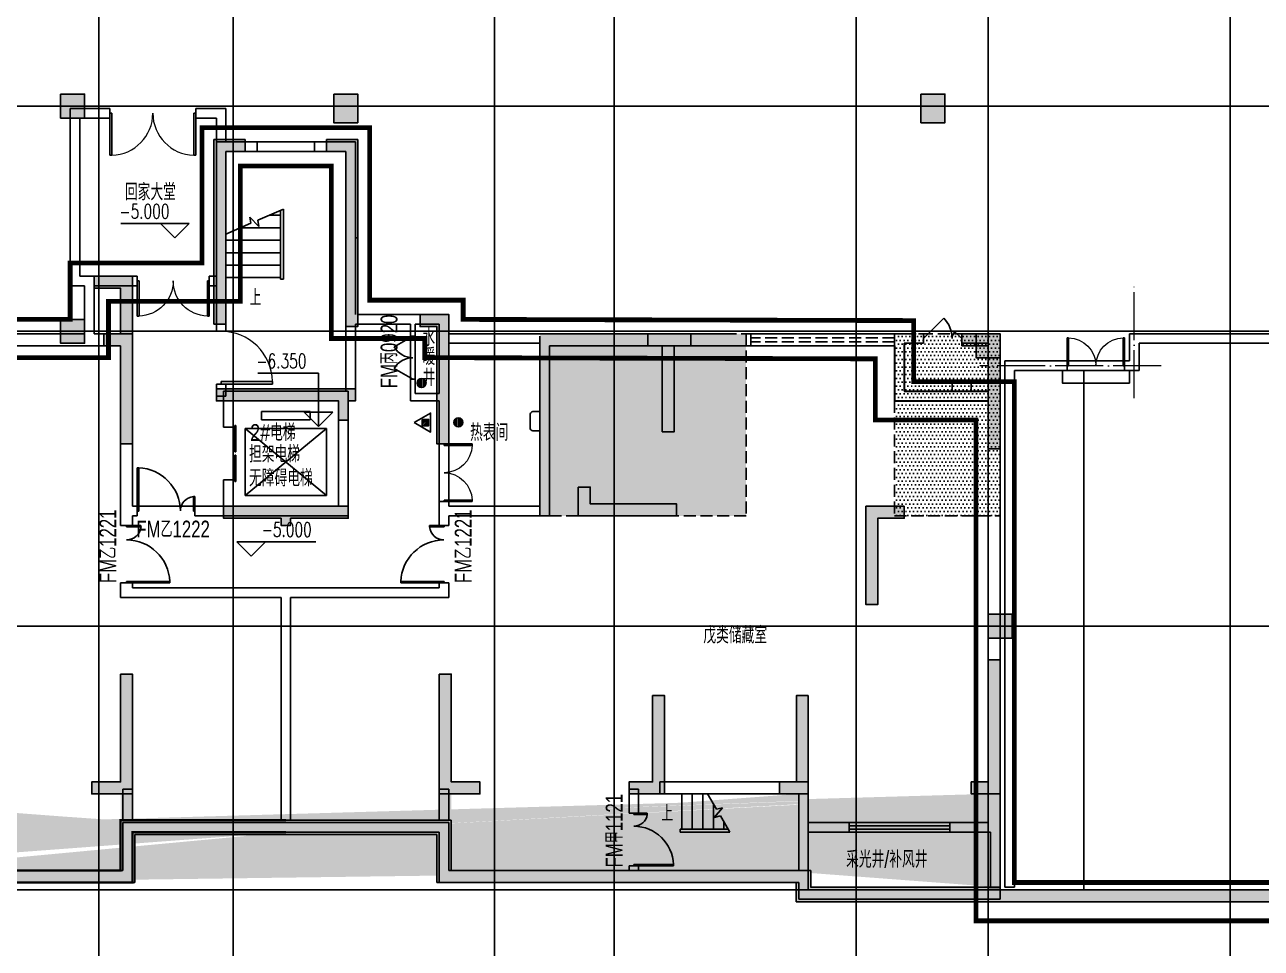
# Model space of a CAD drawing. Extents: x 369444 to 684549, y -549309 to 575337.
# Drawn here: x 441527 to 467325, y 63936 to 83204 of the extents above; entities that cross this region are included whole.
import ezdxf

# ---------------------------------------------------------------- set-up
doc = ezdxf.new("R2010")
doc.units = 0
doc.header["$LTSCALE"] = 1000
doc.header["$MEASUREMENT"] = 0
doc.linetypes.add('DASH', pattern=[0.35, 0.25, -0.1])
doc.linetypes.add('DOTE', pattern=[2.42, 2, -0.2, 0.02, -0.2])
for name, color, linetype in [('1-标高箭头', 3, 'Continuous'), ('A-ANNO-符号', 3, 'Continuous'), ('A-DIM-门窗', 181, 'Continuous'), ('A-STAIR', 83, 'Continuous'), ('A-WINDOW', 4, 'Continuous'), ('COLUMN', 9, 'Continuous'), ('DIM_ELEV', 3, 'Continuous'), ('DOOR_FIRE', 4, 'Continuous'), ('DOOR_FIRE_TEXT', 7, 'Continuous'), ('DOTE', 1, 'Continuous'), ('EQUIP_地漏', 7, 'Continuous'), ('EQUIP_消防', 7, 'Continuous'), ('EVTR', 2, 'Continuous'), ('HS-A-轮廓线-地下室', 3, 'DASH'), ('PUB_HATCH', 8, 'Continuous'), ('T-填充', 8, 'Continuous'), ('WALL', 9, 'Continuous'), ('WINDOW', 4, 'Continuous'), ('房间名称', 72, 'Continuous'), ('文字', 2, 'Continuous'), ('砼墙', 151, 'Continuous'), ('筏板大样', 4, 'Continuous'), ('防火分区线', 7, 'Continuous')]:
    doc.layers.add(name, color=color, linetype=linetype)
for name, color, linetype, lineweight in [('A-WALL', 2, 'Continuous', 30), ('DOTE2', 122, 'DOTE', 9), ('挡土墙', 2, 'Continuous', 9)]:
    doc.layers.add(name, color=color, linetype=linetype, lineweight=lineweight)
doc.layers.add('项目参考户型总结$0$PUB_HATCH', color=8, linetype='Continuous', lineweight=18, transparency=0.6)
doc.styles.add('_HNSJY', font='HNSJY-07.shx', dxfattribs={"width": 0.75, "bigfont": 'HNSJY-HZ.shx'})
doc.styles.add('_TCH_DIM', font='SIMPLEX', dxfattribs={"bigfont": 'GBCBIG'})
doc.styles.add('HNSJY', font='hnsjy-07.shx', dxfattribs={"width": 0.8, "bigfont": 'hnsjy-hz.shx'})
pattern_1 = [(0, (274293.764, -185478.975), (39.6875, 79.375), [0, -79.375])]

# ---------------------------------------------------------------- blocks, each defined once
blk = doc.blocks.new('$DorLib2D$00000002')
for p, q in [((-0.5, 0), (-0.5, 0.4875)), ((-0.475, 0.4875), (-0.5, 0.4875)), ((-0.475, 0), (-0.475, 0.4875)), ((0.475, 0), (0.475, 0.4875)), ((0.475, 0.4875), (0.5, 0.4875)), ((0.5, 0), (0.5, 0.4875)), ((-0.5, 0), (-0.475, 0)), ((0.5, 0), (0.475, 0))]:
    blk.add_line(p, q)
at = {"lineweight": 13}
for centre, start, end in [((-0.4875, 0), 0, 88.53072), ((0.4875, 0), 91.46928, 180)]:
    blk.add_arc(centre, 0.4875, start, end, dxfattribs=at)
blk = doc.blocks.new('column500')
h = blk.add_hatch(color=0)
h.dxf.hatch_style = 1
h.paths.add_polyline_path([(-216381, -381440), (-215881, -381440), (-215881, -380940), (-216381, -380940)])
at = {"color": 0}
blk.add_lwpolyline([(-216381, -381440), (-215881, -381440), (-215881, -380940), (-216381, -380940)], close=True, dxfattribs=at)
blk = doc.blocks.new('165gsff')
at = {"layer": 'COLUMN', "lineweight": -2, "ltscale": 6}
blk.add_hatch(color=256, dxfattribs=at).paths.add_polyline_path([(38490804507.5, 3905235777.5), (38490805007.5, 3905235777.5), (38490805007.5, 3905235177.5), (38490804507.5, 3905235177.5)])
at = {"color": 0}
blk.add_lwpolyline([(38490804507.5, 3905235777.5), (38490805007.5, 3905235777.5), (38490805007.5, 3905235177.5), (38490804507.5, 3905235177.5)], close=True, dxfattribs=at)
blk = doc.blocks.new('trtuyiuyiuo')
at = {"layer": 'A-DIM-门窗'}
h = blk.add_hatch(color=0, dxfattribs=at)
h.dxf.hatch_style = 1
h.paths.add_polyline_path([(-211554, -89172), (-211554, -89322), (-211354, -89322), (-211354, -89172), (-210154, -89172), (-210154, -88922), (-212754, -88922), (-212754, -89172)])
h.paths.add_polyline_path([(-203554, -92872), (-203554, -94672), (-203554, -94922), (-204294, -94922), (-204294, -94672), (-203804, -94672), (-203804, -92872)])
h.paths.add_polyline_path([(-210004, -86472), (-210004, -86722), (-212554, -86722), (-212554, -87122), (-212754, -87122), (-212754, -86722), (-212904, -86722), (-212904, -86472), (-212554, -86472)])
h.paths.add_polyline_path([(-203004, -85322), (-203004, -85572), (-203354, -85572), (-203354, -87372), (-203604, -87372), (-203604, -85572), (-203904, -85572), (-203904, -85322), (-203354, -85322)])
h.paths.add_polyline_path([(-197354, -85322), (-196554, -85322), (-196554, -87722), (-196804, -87722), (-196804, -85572), (-197354, -85572)])
h.paths.add_polyline_path([(-219304, -87372), (-219554, -87372), (-219554, -85572), (-219904, -85572), (-219904, -85322), (-219304, -85322), (-219004, -85322), (-219004, -85572), (-219304, -85572)])
h.paths.add_polyline_path([(-225554, -85572), (-226104, -85572), (-226104, -87722), (-226354, -87722), (-226354, -85322), (-225554, -85322)])
h.paths.add_polyline_path([(-224354, -88922), (-223554, -88922), (-223554, -90972), (-223804, -90972), (-223804, -89172), (-224354, -89172)])
h.paths.add_polyline_path([(-198554, -89172), (-199104, -89172), (-199104, -90972), (-199354, -90972), (-199354, -88922), (-198554, -88922)])
h.paths.add_polyline_path([(-214854, -87622), (-214854, -84922), (-214254, -84922), (-214254, -85172), (-214604, -85172), (-214604, -87622)])
h.paths.add_polyline_path([(-208004, -85572), (-208004, -87622), (-208254, -87622), (-208254, -85572), (-208254, -84122), (-207454, -84122), (-207454, -84372), (-208004, -84372), (-208004, -85322), (-207654, -85322), (-207654, -85572)])
h.paths.add_polyline_path([(-196554, -94922), (-197154, -94922), (-197154, -94672), (-196804, -94672), (-196804, -92122), (-196554, -92122)])
h.paths.add_polyline_path([(-200804, -94672), (-201154, -94672), (-201154, -94922), (-200554, -94922), (-200554, -94672), (-200554, -92872), (-200804, -92872)])
h.paths.add_polyline_path([(-208004, -92422), (-208004, -94672), (-207404, -94672), (-207404, -94922), (-208254, -94922), (-208254, -92422)])
h.paths.add_polyline_path([(-214654, -92422), (-214654, -94922), (-215504, -94922), (-215504, -94672), (-214904, -94672), (-214904, -92422)])
h.paths.add_polyline_path([(-219104, -92872), (-219104, -94672), (-218614, -94672), (-218614, -94922), (-219354, -94922), (-219354, -94672), (-219354, -92872)])
h.paths.add_polyline_path([(-222354, -92872), (-222354, -94672), (-222354, -94922), (-221754, -94922), (-221754, -94672), (-222104, -94672), (-222104, -92872)])
h.paths.add_polyline_path([(-226354, -92122), (-226354, -94922), (-225754, -94922), (-225754, -94672), (-226104, -94672), (-226104, -92122)])
h.paths.add_polyline_path([(-205104, -88522), (-205104, -88872), (-203304, -88872), (-203304, -89122), (-205354, -89122), (-205354, -88522)])
h.paths.add_polyline_path([(-217554, -88522), (-217554, -89122), (-219604, -89122), (-219604, -88872), (-217804, -88872), (-217804, -88522)])
h.paths.add_polyline_path([(-210204, -81522), (-210604, -81522), (-210604, -81272), (-209954, -81272), (-209954, -85122), (-210204, -85122)])
h.paths.add_polyline_path([(-212704, -85172), (-212704, -81522), (-212304, -81522), (-212304, -81272), (-212954, -81272), (-212954, -85172)])
h.paths.add_polyline_path([(-181454, -89172), (-181454, -89322), (-181654, -89322), (-181654, -89172), (-182854, -89172), (-182854, -88922), (-180254, -88922), (-180254, -89172)])
h.paths.add_polyline_path([(-189454, -92872), (-189454, -94672), (-189454, -94922), (-188714, -94922), (-188714, -94672), (-189204, -94672), (-189204, -92872)])
h.paths.add_polyline_path([(-183004, -86472), (-183004, -86722), (-180454, -86722), (-180454, -87122), (-180254, -87122), (-180254, -86722), (-180104, -86722), (-180104, -86472), (-180454, -86472)])
h.paths.add_polyline_path([(-190004, -85322), (-190004, -85572), (-189654, -85572), (-189654, -87372), (-189404, -87372), (-189404, -85572), (-189104, -85572), (-189104, -85322), (-189654, -85322)])
h.paths.add_polyline_path([(-195654, -85322), (-196454, -85322), (-196454, -87722), (-196204, -87722), (-196204, -85572), (-195654, -85572)])
h.paths.add_polyline_path([(-173704, -87372), (-173454, -87372), (-173454, -85572), (-173104, -85572), (-173104, -85322), (-173704, -85322), (-174004, -85322), (-174004, -85572), (-173704, -85572)])
h.paths.add_polyline_path([(-167454, -85572), (-166904, -85572), (-166904, -87722), (-166654, -87722), (-166654, -85322), (-167454, -85322)])
h.paths.add_polyline_path([(-168654, -88922), (-169454, -88922), (-169454, -90972), (-169204, -90972), (-169204, -89172), (-168654, -89172)])
h.paths.add_polyline_path([(-194454, -89172), (-193904, -89172), (-193904, -90972), (-193654, -90972), (-193654, -88922), (-194454, -88922)])
h.paths.add_polyline_path([(-178154, -87622), (-178154, -84922), (-178754, -84922), (-178754, -85172), (-178404, -85172), (-178404, -87622)])
h.paths.add_polyline_path([(-185004, -85572), (-185004, -87622), (-184754, -87622), (-184754, -85572), (-184754, -84122), (-185554, -84122), (-185554, -84372), (-185004, -84372), (-185004, -85322), (-185354, -85322), (-185354, -85572)])
h.paths.add_polyline_path([(-196454, -94922), (-195854, -94922), (-195854, -94672), (-196204, -94672), (-196204, -92122), (-196454, -92122)])
h.paths.add_polyline_path([(-192204, -94672), (-191854, -94672), (-191854, -94922), (-192454, -94922), (-192454, -94672), (-192454, -92872), (-192204, -92872)])
h.paths.add_polyline_path([(-185004, -92422), (-185004, -94672), (-185604, -94672), (-185604, -94922), (-184754, -94922), (-184754, -92422)])
h.paths.add_polyline_path([(-178354, -92422), (-178354, -94922), (-177504, -94922), (-177504, -94672), (-178104, -94672), (-178104, -92422)])
h.paths.add_polyline_path([(-173904, -92872), (-173904, -94672), (-174394, -94672), (-174394, -94922), (-173654, -94922), (-173654, -94672), (-173654, -92872)])
h.paths.add_polyline_path([(-170654, -92872), (-170654, -94672), (-170654, -94922), (-171254, -94922), (-171254, -94672), (-170904, -94672), (-170904, -92872)])
h.paths.add_polyline_path([(-166654, -92122), (-166654, -94922), (-167254, -94922), (-167254, -94672), (-166904, -94672), (-166904, -92122)])
h.paths.add_polyline_path([(-187904, -88522), (-187904, -88872), (-189704, -88872), (-189704, -89122), (-187654, -89122), (-187654, -88522)])
h.paths.add_polyline_path([(-175454, -88522), (-175454, -89122), (-173404, -89122), (-173404, -88872), (-175204, -88872), (-175204, -88522)])
h.paths.add_polyline_path([(-182804, -81522), (-182404, -81522), (-182404, -81272), (-183054, -81272), (-183054, -85122), (-182804, -85122)])
h.paths.add_polyline_path([(-180304, -85172), (-180304, -81522), (-180704, -81522), (-180704, -81272), (-180054, -81272), (-180054, -85172)])
h.paths.add_polyline_path([(-196454, -85322), (-196554, -85322)])
h.paths.add_polyline_path([(-196454, -85572), (-196554, -85572)])
h.paths.add_polyline_path([(-196454, -94672), (-196554, -94672)])
h.paths.add_polyline_path([(-196454, -94922), (-196554, -94922)], flags=17)
edge = h.paths.add_edge_path()
edge.add_line((-166904, -94922), (-166904, -96872))
edge.add_line((-166654, -94922), (-166654, -96872))
edge.add_line((-192454, -94922), (-192454, -96522))
edge.add_line((-192254, -94922), (-192254, -96522))
edge.add_line((-170854, -94922), (-170854, -96522))
edge.add_line((-170654, -94922), (-170654, -96522))
edge.add_line((-196554, -94922), (-196554, -96872))
edge.add_line((-196754, -94922), (-196754, -96872))
edge.add_line((-200554, -94922), (-200554, -96522))
edge.add_line((-200754, -94922), (-200754, -96522))
edge.add_line((-222154, -94922), (-222154, -96522))
edge.add_line((-222354, -94922), (-222354, -96522))
h = blk.add_hatch(color=0, dxfattribs=at)
h.dxf.hatch_style = 1
h.paths.add_polyline_path([(-166654, -94922), (-166904, -94922), (-166904, -96872), (-170604, -96872), (-170604, -96522), (-178104, -96522), (-178104, -95472), (-185004, -95472), (-185004, -96522), (-192504, -96522), (-192504, -96872), (-196555, -96872), (-196555, -97122), (-192254, -97122), (-192254, -96772), (-184754, -96772), (-184754, -95722), (-178354, -95722), (-178354, -96772), (-170854, -96772), (-170854, -97122), (-166654, -97122)])
h.paths.add_polyline_path([(-196254, -96872), (-196454, -96872)], flags=16)
h.paths.add_polyline_path([(-192254, -94922), (-192454, -94922), (-192454, -96522), (-192254, -96522)], flags=17)
h.paths.add_polyline_path([(-170654, -94922), (-170854, -94922), (-170854, -96522), (-170654, -96522)], flags=16)
edge = h.paths.add_edge_path(flags=17)
edge.add_line((-196504, -97122), (-192254, -97122))
edge.add_line((-192254, -97122), (-192254, -96772))
edge.add_line((-192254, -96772), (-184754, -96772))
edge.add_line((-184754, -96772), (-184754, -95722))
edge.add_line((-184754, -95722), (-181554, -95722))
edge = h.paths.add_edge_path(flags=16)
edge.add_line((-196504, -96872), (-192504, -96872))
edge.add_line((-192504, -96872), (-192504, -96522))
edge.add_line((-192504, -96522), (-185004, -96522))
edge.add_line((-185004, -96522), (-185004, -95472))
edge.add_line((-185004, -95472), (-181554, -95472))
edge = h.paths.add_edge_path(flags=17)
edge.add_line((-166654, -94922), (-166654, -97122))
edge.add_line((-166654, -97122), (-170854, -97122))
edge.add_line((-170854, -97122), (-170854, -96772))
edge.add_line((-170854, -96772), (-178354, -96772))
edge.add_line((-178354, -96772), (-178354, -95722))
edge.add_line((-178354, -95722), (-181554, -95722))
edge = h.paths.add_edge_path(flags=16)
edge.add_line((-166904, -94922), (-166904, -96872))
edge.add_line((-166904, -96872), (-170604, -96872))
edge.add_line((-170604, -96872), (-170604, -96522))
edge.add_line((-170604, -96522), (-178104, -96522))
edge.add_line((-178104, -96522), (-178104, -95472))
edge.add_line((-178104, -95472), (-181554, -95472))
edge = h.paths.add_edge_path()
edge.add_line((-196454, -94672), (-196554, -94672))
edge.add_line((-196454, -94922), (-196454, -96872))
edge.add_line((-196454, -94922), (-196554, -94922))
edge.add_line((-196254, -94922), (-196254, -96872))
edge.add_line((-192454, -94922), (-192454, -96522))
edge.add_line((-192254, -94922), (-192254, -96522))
edge.add_line((-170854, -94922), (-170854, -96522))
edge.add_line((-170654, -94922), (-170654, -96522))
edge.add_line((-196504, -96872), (-192504, -96872))
edge.add_line((-192504, -96872), (-192504, -96522))
edge.add_line((-192504, -96522), (-185004, -96522))
edge.add_line((-185004, -96522), (-185004, -95472))
edge.add_line((-185004, -95472), (-181554, -95472))
edge.add_line((-196504, -97122), (-192254, -97122))
edge.add_line((-192254, -97122), (-192254, -96772))
edge.add_line((-192254, -96772), (-184754, -96772))
edge.add_line((-184754, -96772), (-184754, -95722))
edge.add_line((-184754, -95722), (-181554, -95722))
edge.add_line((-166904, -94922), (-166904, -96872))
edge.add_line((-166904, -96872), (-170604, -96872))
edge.add_line((-170604, -96872), (-170604, -96522))
edge.add_line((-170604, -96522), (-178104, -96522))
edge.add_line((-178104, -96522), (-178104, -95472))
edge.add_line((-178104, -95472), (-181554, -95472))
edge.add_line((-166654, -94922), (-166654, -97122))
edge.add_line((-166654, -97122), (-170854, -97122))
edge.add_line((-170854, -97122), (-170854, -96772))
edge.add_line((-170854, -96772), (-178354, -96772))
edge.add_line((-178354, -96772), (-178354, -95722))
edge.add_line((-178354, -95722), (-181554, -95722))
h = blk.add_hatch(color=0, dxfattribs=at)
h.dxf.hatch_style = 1
h.paths.add_polyline_path([(-185004, -95472), (-184754, -95472), (-184754, -94922), (-185004, -94922)])
h.paths.add_polyline_path([(-178104, -95472), (-178354, -95472), (-178354, -94922), (-178104, -94922)])
at = {"layer": 'A-DIM-门窗', "color": 0}
for points in [[(-170854, -94922), (-170654, -94922), (-170654, -96522), (-170854, -96522)], [(-166904, -94922), (-166654, -94922), (-166654, -96872), (-166904, -96872)]]:
    blk.add_lwpolyline(points, close=True, dxfattribs=at)
at = {"layer": '挡土墙', "color": 0}
for p, q in [((-166904, -94922), (-166904, -96872)), ((-166654, -94922), (-166654, -97122)), ((-185004, -95472), (-181554, -95472)), ((-185004, -96522), (-185004, -95472)), ((-178104, -95472), (-181554, -95472)), ((-178104, -95472), (-181554, -95472)), ((-178104, -96522), (-178104, -95472)), ((-178104, -96522), (-178104, -95472)), ((-184754, -95722), (-181554, -95722)), ((-184754, -96772), (-184754, -95722)), ((-178354, -95722), (-181554, -95722)), ((-178354, -96772), (-178354, -95722)), ((-192504, -96522), (-185004, -96522)), ((-170604, -96522), (-178104, -96522)), ((-170604, -96522), (-178104, -96522)), ((-170604, -96872), (-170604, -96522)), ((-170604, -96872), (-170604, -96522)), ((-192254, -96772), (-184754, -96772)), ((-170854, -96772), (-178354, -96772)), ((-170854, -97122), (-170854, -96772)), ((-166904, -96872), (-170604, -96872)), ((-166654, -97122), (-170854, -97122))]:
    blk.add_line(p, q, dxfattribs=at)
at = {"layer": '挡土墙', "color": 0, "const_width": 45}
for points in [[(-196504, -96872), (-192504, -96872), (-192504, -96522), (-185004, -96522), (-185004, -95472), (-181554, -95472)], [(-196504, -97122), (-192254, -97122), (-192254, -96772), (-184754, -96772), (-184754, -95722), (-181554, -95722)]]:
    blk.add_lwpolyline(points, dxfattribs=at)
at = {"layer": '砼墙', "color": 0, "lineweight": -3, "ltscale": 1}
for points in [[(-182804, -81522), (-182404, -81522), (-182404, -81272), (-183054, -81272), (-183054, -85122), (-182804, -85122)], [(-180304, -85172), (-180304, -81522), (-180704, -81522), (-180704, -81272), (-180054, -81272), (-180054, -85172)], [(-185004, -85572), (-185004, -87622), (-184754, -87622), (-184754, -85572), (-184754, -84122), (-185554, -84122), (-185554, -84372), (-185004, -84372), (-185004, -85322), (-185354, -85322), (-185354, -85572)], [(-178154, -87622), (-178154, -84922), (-178754, -84922), (-178754, -85172), (-178404, -85172), (-178404, -87622)], [(-173704, -87372), (-173454, -87372), (-173454, -85572), (-173104, -85572), (-173104, -85322), (-173704, -85322), (-174004, -85322), (-174004, -85572), (-173704, -85572)], [(-167454, -85572), (-166904, -85572), (-166904, -87722), (-166654, -87722), (-166654, -85322), (-167454, -85322)], [(-183004, -86472), (-183004, -86722), (-180454, -86722), (-180454, -87122), (-180254, -87122), (-180254, -86722), (-180104, -86722), (-180104, -86472), (-180454, -86472)], [(-175454, -88522), (-175454, -89122), (-173404, -89122), (-173404, -88872), (-175204, -88872), (-175204, -88522)], [(-181454, -89172), (-181454, -89322), (-181654, -89322), (-181654, -89172), (-182854, -89172), (-182854, -88922), (-180254, -88922), (-180254, -89172)], [(-168654, -88922), (-169454, -88922), (-169454, -90972), (-169204, -90972), (-169204, -89172), (-168654, -89172)], [(-166654, -92122), (-166654, -94922), (-167254, -94922), (-167254, -94672), (-166904, -94672), (-166904, -92122)], [(-185004, -92422), (-185004, -94672), (-185604, -94672), (-185604, -94922), (-184754, -94922), (-184754, -92422)], [(-178354, -92422), (-178354, -94922), (-177504, -94922), (-177504, -94672), (-178104, -94672), (-178104, -92422)], [(-173904, -92872), (-173904, -94672), (-174394, -94672), (-174394, -94922), (-173654, -94922), (-173654, -94672), (-173654, -92872)], [(-170654, -92872), (-170654, -94672), (-170654, -94922), (-171254, -94922), (-171254, -94672), (-170904, -94672), (-170904, -92872)]]:
    blk.add_lwpolyline(points, close=True, dxfattribs=at)
at = {"layer": '砼墙', "color": 0, "lineweight": -3}
for points in [[(-170854, -94922), (-170854, -96522)], [(-170654, -94922), (-170654, -96522)], [(-166904, -94922), (-166904, -96872)], [(-166654, -94922), (-166654, -96872)]]:
    blk.add_lwpolyline(points, dxfattribs=at)
blk = doc.blocks.new('fsdfsdfsd')
at = {"layer": 'WALL'}
for p, q in [((54191, -445456), (54041, -445456)), ((54241, -445506), (54241, -445806)), ((54191, -445856), (54041, -445856))]:
    blk.add_line(p, q, dxfattribs=at)
for centre, start, end in [((54191, -445506), 0, 90), ((54191, -445806), 270, 0)]:
    blk.add_arc(centre, 50, start, end, dxfattribs=at)
blk = doc.blocks.new('$WINLIB2D$00000001')
at = {"color": 0}
for points in [[(-0.5, 0.5), (-0.5, -0.5)], [(-0.5, 0.5), (0.5, 0.5)], [(0.5, -0.5), (0.5, 0.5)], [(0.5, 0.167), (-0.5, 0.167)], [(0.5, -0.167), (-0.5, -0.167)], [(-0.5, -0.5), (0.5, -0.5)]]:
    blk.add_lwpolyline(points, dxfattribs=at)
blk = doc.blocks.new('$DorLib2D$00000225')
at = {"color": 0}
for p, q in [((0.475, -0.001), (0.475, 0.752)), ((0.475, 0.752), (0.5, 0.752)), ((0.5, -0.001), (0.5, 0.752)), ((-0.5, 0), (-0.5, 0.252)), ((-0.475, 0.252), (-0.5, 0.252)), ((-0.475, 0), (-0.475, 0.252)), ((-0.475, 0), (-0.5, 0)), ((0.475, -0.001), (0.5, -0.001))]:
    blk.add_line(p, q, dxfattribs=at)
for centre, radius, start, end in [((0.505, -0.002), 0.755, 92.2493, 179.7238), ((-0.501, 0.003), 0.251, 359.7899, 84.0974)]:
    blk.add_arc(centre, radius, start, end, dxfattribs=at)
blk = doc.blocks.new('$DORLIB2D$00000127')
at = {"color": 0}
for points in [[(-0.533, 0.795), (-0.533, 0.69)], [(-0.033, 0.795), (-0.533, 0.795)], [(-0.033, 0.795), (-0.033, 0.69)], [(0.533, 0.795), (0.033, 0.795)], [(0.033, 0.795), (0.033, 0.69)], [(0.533, 0.795), (0.533, 0.69)], [(-0.033, 0.69), (-0.533, 0.69)], [(0.5, 0.5), (-0.5, 0.5)], [(0.533, 0.69), (0.033, 0.69)]]:
    blk.add_lwpolyline(points, dxfattribs=at)
blk = doc.blocks.new('$DorLib2D$00000231')
at = {"color": 0}
for p, q in [((-0.5, 0), (-0.25, 0.433)), ((0.5, 0), (0.25, 0.433))]:
    blk.add_line(p, q, dxfattribs=at)
for centre, start, end in [((-0.5, 0), 0, 60), ((0.5, 0), 120, 180)]:
    blk.add_arc(centre, 0.5, start, end, dxfattribs=at)
blk = doc.blocks.new('$DorLib2D$00000222')
at = {"color": 0}
for p, q in [((0.5, -0.001), (-0.031, 0.53)), ((-0.5, 0), (-0.322, 0.178))]:
    blk.add_line(p, q, dxfattribs=at)
for centre, radius, start, end in [((0.505, -0.002), 0.755, 135.2225, 179.7238), ((-0.501, 0.003), 0.251, 359.7899, 44.4567)]:
    blk.add_arc(centre, radius, start, end, dxfattribs=at)
blk = doc.blocks.new('$DorLib2D$00000001')
for p, q in [((0.45, 0.975), (0.5, 0.975)), ((0.45, 0), (0.45, 0.975)), ((0.5, 0), (0.5, 0.975)), ((0.5, 0), (0.45, 0))]:
    blk.add_line(p, q)
at = {"lineweight": 13}
blk.add_arc((0.475, 0), 0.975, 91.4693, 180, dxfattribs=at)
blk = doc.blocks.new('$TwtSys$00000141')
for p, q in [((-94, 8), (-10, 92)), ((-94, 8), (-10, 92)), ((-87, -35), (35, 87)), ((-87, -35), (35, 87)), ((-66, -66), (66, 66)), ((-66, -66), (66, 66)), ((-32, -87), (88, 33)), ((-32, -87), (88, 33)), ((11, -92), (92, -11)), ((11, -92), (92, -11))]:
    blk.add_line(p, q)
blk.add_circle((0, 0), 94)
blk.add_circle((0, 0), 94)
blk = doc.blocks.new('$ATTACHMENT$00000214')
h = blk.add_hatch()
h.set_pattern_fill('ANSI31', color=256, scale=200, style=0)
h.set_pattern_definition([(45, (-38543.802, -6842.639), (-17.67767, 17.67767), [])])
h.paths.add_polyline_path([(-65, 2), (65, 2), (65, -128), (-65, -128)])
for points in [[(0, 172), (-198, -172), (198, -172)], [(-65, 2), (65, 2), (65, -128), (-65, -128)]]:
    blk.add_lwpolyline(points, close=True)
blk = doc.blocks.new('truytuyiuy')
at = {"layer": 'EQUIP_地漏', "xscale": -0.9999999999999984, "rotation": 135.0000000000015}
for p in [(175511, 253571), (176281, 252751)]:
    blk.add_blockref('$TwtSys$00000141', p, dxfattribs=at)
at = {"layer": 'EQUIP_消防', "xscale": -1, "rotation": 90}
blk.add_blockref('$ATTACHMENT$00000214', (175529, 252747), dxfattribs=at)

msp = doc.modelspace()

# ---------------------------------------------------------------- hatches: boundary and pattern name
at = {"layer": 'A-DIM-门窗'}
h = msp.add_hatch(color=0, dxfattribs=at)
h.dxf.hatch_style = 1
h.paths.add_polyline_path([(406174.5, 67157), (406374.5, 67157), (406374.5, 65557), (406174.5, 65557)])
h.paths.add_polyline_path([(427774.5, 67157), (427974.5, 67157), (427974.5, 65557), (427774.5, 65557)])
h.paths.add_polyline_path([(431774.5, 67157), (431974.5, 67157), (431974.5, 65207), (431774.5, 65207)])
h.paths.add_polyline_path([(431974.5, 67407), (432074.5, 67407), (432074.5, 67157), (431974.5, 67157)])
h.paths.add_polyline_path([(436074.5, 67157), (436274.5, 67157), (436274.5, 65557), (436074.5, 65557)])
h.paths.add_polyline_path([(457674.5, 67157), (457874.5, 67157), (457874.5, 65557), (457674.5, 65557)])
h.paths.add_polyline_path([(431974.5, 76757), (432074.5, 76757), (432074.5, 76507), (431974.5, 76507)])
at = {"layer": 'PUB_HATCH'}
for points in [[(443774.5, 66357), (443524.5, 66607), (443524.5, 65557), (443774.5, 65307)], [(450424.5, 66607), (450174.5, 66357), (450174.5, 65307), (450424.5, 65557)], [(457924.5, 65557), (457674.5, 65307), (457674.5, 64957), (457924.5, 65207)]]:
    msp.add_hatch(color=256, dxfattribs=at).paths.add_polyline_path(points)
at = {"layer": 'PUB_HATCH', "linetype": 'ByBlock'}
for points in [[(443574.5, 65557), (443824.5, 65307), (443824.5, 66307), (443574.5, 66557)], [(443574.5, 66557), (443824.5, 66307), (450124.5, 66307), (450374.5, 66557)], [(450374.5, 66557), (450124.5, 66307), (450124.5, 65307), (450374.5, 65557)], [(436074.5, 65557), (436324.5, 65307), (443824.5, 65307), (443574.5, 65557)], [(450374.5, 65557), (450124.5, 65307), (457624.5, 65307), (457874.5, 65557)], [(457874.5, 65557), (457624.5, 65307), (457624.5, 64907), (457874.5, 65157)], [(457874.5, 65157), (457624.5, 64907), (486824.5, 64907), (486574.5, 65157)]]:
    msp.add_hatch(color=256, dxfattribs=at).paths.add_polyline_path(points)
at = {"layer": 'T-填充'}
h = msp.add_hatch(dxfattribs=at)
h.set_pattern_fill('DOTS', color=256, scale=50, style=0)
h.set_pattern_definition(pattern_1)
h.paths.add_polyline_path([(452274.5, 76757), (456574.7, 76757), (456574.7, 72957), (452274.5, 72957)])
h.paths.add_polyline_path([(437074.5, 72957), (440874.5, 72957), (440874.5, 76757), (437074.5, 76757)])
h.paths.add_polyline_path([(423174.5, 76757), (426774.5, 76757), (426774.5, 72957), (423174.5, 72957)])
h.paths.add_polyline_path([(407374.5, 76757), (410974.5, 76757), (410974.5, 72957), (407374.5, 72957)])
h = msp.add_hatch(dxfattribs=at)
h.set_pattern_fill('DOTS', color=256, scale=50, style=0)
h.set_pattern_definition(pattern_1)
h.paths.add_polyline_path([(461874.5, 76757), (459674.5, 76757), (459674.5, 72957), (461874.5, 72957)])
at = {"layer": '项目参考户型总结$0$PUB_HATCH'}
for points in [[(443524.5, 66607), (443774.5, 66357), (446974.5, 66357), (446974.5, 66607)], [(446974.5, 66607), (446974.5, 66357), (450174.5, 66357), (450424.5, 66607)], [(439714.5, 65557), (439714.5, 65307), (443774.5, 65307), (443524.5, 65557)], [(454234.5, 65307), (454234.5, 65557), (450424.5, 65557), (450174.5, 65307)], [(457674.5, 65307), (457924.5, 65557), (454234.5, 65557), (454234.5, 65307)], [(461874.5, 65207), (457924.5, 65207), (457674.5, 64957), (461874.5, 64957)]]:
    msp.add_hatch(color=256, dxfattribs=at).paths.add_polyline_path(points)

# ---------------------------------------------------------------- linework, layer by layer
at = {"layer": '1-标高箭头', "linetype": 'ByBlock', "lineweight": -2}
msp.add_lwpolyline([(463413.2, 76445.1, 0, 0, 0), (463413.2, 76178.8, 120, 0, 0), (463413.2, 75728.8, 0, 0, 0)], format="xyseb", dxfattribs=at)
at = {"layer": 'A-ANNO-符号'}
for points in [[(446324.5, 77797, 0, 0, 0), (446324.5, 78667, 80, 0, 0), (446324.5, 78967, 0, 0, 0)], [(455124.5, 66757, 0, 0, 0), (455594.5, 66757, 80, 0, 0), (455894.5, 66757, 0, 0, 0)]]:
    msp.add_lwpolyline(points, format="xyseb", dxfattribs=at)
at = {"layer": 'A-DIM-门窗', "color": 0, "linetype": 'DASH'}
for points in [[(452274.5, 76757), (456574.7, 76757), (456574.7, 72957), (452274.5, 72957)], [(461874.5, 76757), (459674.5, 76757), (459674.5, 72957), (461874.5, 72957)]]:
    msp.add_lwpolyline(points, close=True, dxfattribs=at)
at = {"layer": 'A-STAIR'}
for p, q in [((446924.5, 79357), (446388.6, 79124.8)), ((446624.5, 79227), (446864.5, 79227)), ((446864.5, 77897), (446864.5, 79331)), ((446924.5, 77927), (446924.5, 79357)), ((446924.5, 77897), (446924.5, 79357)), ((446242, 79061.3), (445724.5, 78837)), ((446024.5, 78967), (446864.5, 78967)), ((446408.4, 78991.2), (446223.5, 79186.6)), ((446223.5, 79186.6), (446242, 79061.3)), ((446388.6, 79124.8), (446408.4, 78991.2)), ((445724.5, 77927), (445724.5, 78837)), ((445724.5, 78707), (446864.5, 78707)), ((445724.5, 78447), (446864.5, 78447)), ((445724.5, 78187), (446864.5, 78187)), ((445724.5, 77927), (446864.5, 77927)), ((446864.5, 77897), (446924.5, 77897)), ((455234.5, 67157), (455773.5, 67157)), ((455234.5, 67157), (455234.5, 66417)), ((455454.5, 67157), (455454.5, 66417)), ((455674.5, 67157), (455674.5, 66417)), ((455959.6, 66834.8), (455773.5, 67157)), ((455894.5, 66947.5), (455894.5, 66417)), ((455909, 66661.5), (456081.9, 66867.6)), ((456081.9, 66867.6), (455959.6, 66834.8)), ((456039.4, 66696.5), (455909, 66661.5)), ((456235.4, 66357), (456039.4, 66696.5)), ((456114.5, 66566.4), (456114.5, 66417)), ((455204.5, 66417), (456200.8, 66417)), ((455204.5, 66417), (455204.5, 66357)), ((455204.5, 66357), (456235.4, 66357)), ((455234.5, 66357), (456235.4, 66357))]:
    msp.add_line(p, q, dxfattribs=at)
at = {"layer": 'A-WALL', "color": 0}
for p, q in [((459674.5, 76507), (459674.5, 75357)), ((459874.5, 76557), (459874.5, 75557)), ((459674.5, 75357), (461624.5, 75357)), ((459874.5, 75557), (461624.5, 75557))]:
    msp.add_line(p, q, dxfattribs=at)
at = {"layer": 'A-WINDOW', "color": 0, "linetype": 'DASH'}
for p, q in [((456674.5, 76507), (456674.5, 76757)), ((459674.5, 76673.6), (456674.5, 76673.6)), ((459674.5, 76507), (459674.5, 76757)), ((459674.5, 76590.3), (456674.5, 76590.3))]:
    msp.add_line(p, q, dxfattribs=at)
at = {"layer": 'A-WINDOW'}
for p, q in [((450174.5, 74457), (450174.5, 73257)), ((450374.5, 74457), (450374.5, 73257))]:
    msp.add_line(p, q, dxfattribs=at)
at = {"layer": 'DIM_ELEV'}
for p, q in [((444956.5, 79056.8), (443531.8, 79056.8)), ((444656.5, 78756.8), (444356.5, 79056.8)), ((444656.5, 78756.8), (444956.5, 79056.8)), ((447654.2, 75933.8), (446389.2, 75933.8)), ((447654.2, 74821), (447654.2, 75933.8)), ((447654.2, 74821), (447354.2, 75121)), ((447954.2, 75121), (447354.2, 75121)), ((447654.2, 74821), (447954.2, 75121)), ((446249.9, 72117.4), (445949.9, 72417.4)), ((445949.9, 72417.4), (447599.9, 72417.4)), ((446249.9, 72117.4), (446549.9, 72417.4))]:
    msp.add_line(p, q, dxfattribs=at)
at = {"layer": 'DOOR_FIRE'}
for p, q in [((449574.5, 76707), (449574.5, 75807)), ((449674.5, 76707), (449674.5, 75807)), ((445074.5, 73157), (443874.5, 73157))]:
    msp.add_line(p, q, dxfattribs=at)
at = {"layer": 'DOTE', "color": 8}
for p, q in [((443074.5, 59364.2), (443074.5, 476704.8)), ((445874.5, 59364.2), (445874.5, 476704.8)), ((451324.5, 59364.2), (451324.5, 476704.8)), ((458874.5, 59364.2), (458874.5, 476704.8)), ((466674.5, 59364.2), (466674.5, 476704.8)), ((453824.5, 59364.2), (453824.5, 261807)), ((461624.5, 59364.2), (461624.5, 261807))]:
    msp.add_line(p, q, dxfattribs=at)
at = {"layer": 'DOTE', "color": 8, "lineweight": -2}
for p, q in [((377844.4, 81507), (624570.9, 81507)), ((377844.4, 76807), (624570.9, 76807)), ((377844.4, 70657), (624570.9, 70657)), ((377844.4, 65157), (624570.9, 65157))]:
    msp.add_line(p, q, dxfattribs=at)
at = {"layer": 'DOTE2', "linetype": 'DOTE', "ltscale": 0.5}
for points in [[(464674.5, 75415.5), (464674.5, 77813.6)], [(465237.5, 76088.8), (461453.2, 76088.8)]]:
    msp.add_lwpolyline(points, dxfattribs=at)
at = {"layer": 'EVTR'}
for p, q in [((446464.5, 74957), (446464.5, 75132)), ((446464.5, 75132), (447484.5, 75132)), ((447484.5, 75132), (447484.5, 74957)), ((447484.5, 74957), (446464.5, 74957)), ((446124.5, 73382), (446124.5, 74782)), ((446124.5, 74782), (447824.5, 74782)), ((447824.5, 74782), (446124.5, 73382)), ((447824.5, 73382), (446124.5, 74782)), ((447824.5, 74782), (447824.5, 73382)), ((447824.5, 73382), (446124.5, 73382))]:
    msp.add_line(p, q, dxfattribs=at)
at = {"layer": 'HS-A-轮廓线-地下室', "lineweight": -2, "ltscale": 8}
msp.add_lwpolyline([(389774.5, 177257), (389774.5, 98657), (395024.5, 98657), (395024.5, 70307), (402174.5, 70307), (402174.5, 64907), (406424.5, 64907), (406424.5, 65307), (413924.5, 65307), (413924.5, 66307), (420224.5, 66307), (420224.5, 65307), (427724.5, 65307), (427724.5, 64907), (436324.5, 64907), (436324.5, 65307), (443824.5, 65307), (443824.5, 66307), (450124.5, 66307), (450124.5, 65307), (457624.5, 65307), (457624.5, 64907), (486824.5, 64907)], dxfattribs=at)
at = {"layer": 'WALL'}
for p, q in [((443299.5, 81457), (442474.5, 81457)), ((442474.5, 77757), (442474.5, 81457)), ((443299.5, 81257), (443299.5, 81457)), ((445724.5, 81457), (445099.5, 81457)), ((445099.5, 81457), (445099.5, 81257)), ((445724.5, 81457), (445724.5, 80757)), ((442674.5, 81257), (443299.5, 81257)), ((442674.5, 77957), (442674.5, 81257)), ((445099.5, 81257), (445524.5, 81257)), ((445524.5, 81257), (445524.5, 80657)), ((445524.5, 80757), (446374.5, 80757)), ((445524.5, 80757), (445524.5, 76957)), ((448424.5, 80757), (445724.5, 80757)), ((446374.5, 80757), (446374.5, 80557)), ((447574.5, 80557), (447574.5, 80757)), ((447574.5, 80757), (448424.5, 80757)), ((448424.5, 78757), (448424.5, 80757)), ((448424.5, 80757), (448424.5, 77157)), ((445524.5, 80657), (445524.5, 77957)), ((448224.5, 80557), (445724.5, 80557)), ((445724.5, 80557), (445724.5, 77857)), ((446374.5, 80557), (445724.5, 80557)), ((445724.5, 80557), (445724.5, 76957)), ((448224.5, 80557), (447574.5, 80557)), ((448224.5, 78757), (448224.5, 80557)), ((448224.5, 80557), (448224.5, 76957)), ((448224.5, 78757), (448224.5, 77057)), ((448424.5, 78757), (448474.5, 78757)), ((448474.5, 78757), (448474.5, 77157)), ((442874.5, 77957), (442674.5, 77957)), ((443874.5, 77957), (442874.5, 77957)), ((443874.5, 77757), (443874.5, 77957)), ((445524.5, 77957), (445374.5, 77957)), ((445374.5, 77957), (445374.5, 77757)), ((442774.5, 77757), (442474.5, 77757)), ((442774.5, 76757), (442774.5, 77757)), ((442974.5, 76757), (442974.5, 77757)), ((442974.5, 77757), (443874.5, 77757)), ((445374.5, 77757), (445524.5, 77757)), ((445524.5, 77757), (445524.5, 76807)), ((445724.5, 76807), (445724.5, 77857)), ((449574.5, 77157), (448474.5, 77157)), ((450374.5, 77157), (449574.5, 77157)), ((450374.5, 77157), (450374.5, 76757)), ((448224.5, 77057), (448224.5, 75557)), ((448424.5, 76957), (448424.5, 75357)), ((449574.5, 76957), (448424.5, 76957)), ((449574.5, 76957), (449574.5, 76707)), ((450174.5, 76957), (449674.5, 76957)), ((449674.5, 76707), (449674.5, 76957)), ((450174.5, 76957), (450174.5, 76657)), ((450174.5, 76957), (450174.5, 75507)), ((442774.5, 76757), (440774.5, 76757)), ((443774.5, 76757), (442974.5, 76757)), ((443774.5, 76757), (443774.5, 73157)), ((445524.5, 76807), (445724.5, 76807)), ((449574.5, 76707), (449674.5, 76707)), ((450174.5, 76657), (450174.5, 75507)), ((452374.5, 76757), (450374.5, 76757)), ((456324.5, 76757), (452374.5, 76757)), ((459774.5, 76757), (456524.5, 76757)), ((459974.5, 76757), (459774.5, 76757)), ((460274.5, 76757), (460174.5, 76757)), ((460274.5, 76557), (460274.5, 76757)), ((461874.5, 76757), (461074.5, 76757)), ((461074.5, 76757), (461074.5, 76557)), ((461874.5, 76757), (461874.5, 75457)), ((442874.5, 76507), (440874.5, 76507)), ((443524.5, 76507), (442874.5, 76507)), ((443524.5, 76507), (443524.5, 73057)), ((450374.5, 76557), (450374.5, 75457)), ((452274.5, 76557), (450374.5, 76557)), ((452274.5, 76557), (452274.5, 73157)), ((456424.5, 76507), (452474.5, 76507)), ((452474.5, 76507), (452474.5, 72957)), ((459674.5, 76507), (456424.5, 76507)), ((460074.5, 76557), (459874.5, 76557)), ((460074.5, 76557), (460274.5, 76557)), ((461074.5, 76557), (461624.5, 76557)), ((461624.5, 76557), (461624.5, 75557)), ((445724.5, 75707), (445524.5, 75707)), ((445524.5, 75707), (445524.5, 75457)), ((445724.5, 75457), (445724.5, 75707)), ((449674.5, 75807), (449574.5, 75807)), ((449574.5, 75807), (449574.5, 75357)), ((449674.5, 75507), (449674.5, 75807)), ((445524.5, 75457), (445724.5, 75457)), ((445674.5, 75557), (445674.5, 74807)), ((448174.5, 75557), (445674.5, 75557)), ((448274.5, 75557), (445674.5, 75557)), ((445874.5, 74807), (445874.5, 75357)), ((448074.5, 75357), (445874.5, 75357)), ((448074.5, 75357), (445874.5, 75357)), ((448074.5, 73157), (448074.5, 75357)), ((448074.5, 73157), (448074.5, 75357)), ((448224.5, 75557), (448174.5, 75557)), ((448274.5, 75557), (448274.5, 72957)), ((448274.5, 72957), (448274.5, 75357)), ((448424.5, 75357), (448274.5, 75357)), ((449574.5, 75357), (450174.5, 75357)), ((449674.5, 75507), (450174.5, 75507)), ((450174.5, 75357), (450174.5, 74457)), ((450374.5, 74457), (450374.5, 75457)), ((461624.5, 75357), (461624.5, 66557)), ((461874.5, 75457), (461874.5, 66457)), ((445674.5, 74807), (445874.5, 74807)), ((443774.5, 74457), (443774.5, 73157)), ((450174.5, 74457), (450374.5, 74457)), ((445874.5, 73707), (445674.5, 73707)), ((445674.5, 73707), (445674.5, 73157)), ((445874.5, 73157), (445874.5, 73707)), ((443524.5, 73057), (443524.5, 72757)), ((443874.5, 73157), (443774.5, 73157)), ((443874.5, 72957), (443874.5, 73157)), ((445674.5, 73157), (445074.5, 73157)), ((445074.5, 73157), (445074.5, 72957)), ((448074.5, 73157), (445874.5, 73157)), ((448074.5, 73157), (445874.5, 73157)), ((450374.5, 73257), (450174.5, 73257)), ((450174.5, 73257), (450174.5, 73057)), ((450174.5, 73057), (450174.5, 72757)), ((450374.5, 73157), (450374.5, 73257)), ((452274.5, 73157), (450374.5, 73157)), ((443524.5, 72757), (443774.5, 72757)), ((443774.5, 72957), (443874.5, 72957)), ((443774.5, 72757), (443774.5, 72957)), ((445074.5, 72957), (445774.5, 72957)), ((448274.5, 72957), (445674.5, 72957)), ((448274.5, 72957), (445774.5, 72957)), ((450174.5, 72757), (450374.5, 72757)), ((450374.5, 72757), (450374.5, 72957)), ((452474.5, 72957), (450374.5, 72957)), ((443774.5, 71557), (443524.5, 71557)), ((443524.5, 71557), (443524.5, 71257)), ((443774.5, 71457), (443774.5, 71557)), ((450374.5, 71557), (450174.5, 71557)), ((450174.5, 71557), (450174.5, 71457)), ((450374.5, 71257), (450374.5, 71557)), ((446874.5, 71257), (443524.5, 71257)), ((446974.5, 71457), (443774.5, 71457)), ((446874.5, 71257), (446874.5, 66607)), ((450174.5, 71457), (446974.5, 71457)), ((450374.5, 71257), (447074.5, 71257)), ((447074.5, 71257), (447074.5, 66607)), ((457874.5, 67407), (454774.5, 67407)), ((454774.5, 67157), (454774.5, 67407)), ((457874.5, 67407), (457874.5, 66557)), ((443574.5, 67257), (443574.5, 66607)), ((443774.5, 67257), (443574.5, 67257)), ((443774.5, 67257), (443774.5, 66607)), ((450174.5, 67257), (450174.5, 66607)), ((450374.5, 67257), (450174.5, 67257)), ((450374.5, 67257), (450374.5, 66607)), ((454134.5, 67257), (454134.5, 66757)), ((454334.5, 67257), (454134.5, 67257)), ((454334.5, 66757), (454334.5, 67257)), ((457674.5, 67157), (454774.5, 67157)), ((457674.5, 67157), (457674.5, 66457)), ((443524.5, 66607), (446974.5, 66607)), ((443524.5, 66607), (443524.5, 65557)), ((446974.5, 66607), (450424.5, 66607)), ((450424.5, 66607), (450424.5, 65557)), ((454134.5, 66757), (454334.5, 66757)), ((443774.5, 66357), (446974.5, 66357)), ((443774.5, 66357), (443774.5, 65307)), ((446974.5, 66357), (450174.5, 66357)), ((450174.5, 66357), (450174.5, 65307)), ((457674.5, 66457), (457674.5, 65557)), ((458724.5, 66557), (457874.5, 66557)), ((457874.5, 66357), (458724.5, 66357)), ((457874.5, 66357), (457874.5, 65557)), ((458724.5, 66357), (458724.5, 66557)), ((461624.5, 66557), (460824.5, 66557)), ((460824.5, 66557), (460824.5, 66357)), ((460824.5, 66357), (461674.5, 66357)), ((461674.5, 66357), (461674.5, 65207)), ((461874.5, 66457), (461874.5, 65207)), ((439714.5, 65557), (443524.5, 65557)), ((454234.5, 65557), (450424.5, 65557)), ((454334.5, 65657), (454134.5, 65657)), ((454134.5, 65657), (454134.5, 65557)), ((457924.5, 65557), (454234.5, 65557)), ((454334.5, 65557), (454334.5, 65657)), ((457924.5, 65557), (457924.5, 65207)), ((439714.5, 65307), (443774.5, 65307)), ((454234.5, 65307), (450174.5, 65307)), ((457674.5, 65307), (454234.5, 65307)), ((457674.5, 65307), (457674.5, 64957)), ((461874.5, 65207), (457924.5, 65207)), ((461874.5, 64957), (461874.5, 65207)), ((461874.5, 64957), (457674.5, 64957))]:
    msp.add_line(p, q, dxfattribs=at)
at = {"layer": 'WALL', "linetype": 'ByBlock'}
for p, q in [((464574.5, 76757), (464574.5, 76188.8)), ((464574.5, 76757), (484324.5, 76757)), ((464774.5, 76557), (464774.5, 75988.8)), ((464774.5, 76557), (484524.5, 76557)), ((462074.5, 76188.8), (461974.5, 76188.8)), ((461974.5, 75988.8), (461974.5, 76188.8)), ((463274.5, 76188.8), (462074.5, 76188.8)), ((463274.5, 75988.8), (463274.5, 76188.8)), ((464574.5, 76188.8), (464474.5, 76188.8)), ((464474.5, 76188.8), (464474.5, 75988.8)), ((461974.5, 65207), (461974.5, 75988.8)), ((461974.5, 75988.8), (461974.5, 75988.8)), ((462174.5, 75988.8), (463274.5, 75988.8)), ((462174.5, 65207), (462174.5, 75988.8)), ((464474.5, 75988.8), (464774.5, 75988.8)), ((443574.5, 65557), (443574.5, 66557)), ((443574.5, 66557), (450374.5, 66557)), ((443824.5, 65307), (443824.5, 66307)), ((443824.5, 66307), (450124.5, 66307)), ((450124.5, 66307), (450124.5, 65307)), ((450374.5, 66557), (450374.5, 65557)), ((436074.5, 65557), (443574.5, 65557)), ((450374.5, 65557), (457874.5, 65557)), ((457874.5, 65557), (457874.5, 65157)), ((436324.5, 65307), (443824.5, 65307)), ((450124.5, 65307), (457624.5, 65307)), ((457624.5, 65307), (457624.5, 64907)), ((457874.5, 65157), (486574.5, 65157)), ((461974.5, 65207), (462174.5, 65207)), ((457624.5, 64907), (486824.5, 64907))]:
    msp.add_line(p, q, dxfattribs=at)
at = {"layer": 'WINDOW', "linetype": 'ByBlock'}
for p, q in [((464474.5, 76188.8), (463274.5, 76188.8)), ((464474.5, 75988.8), (463274.5, 75988.8))]:
    msp.add_line(p, q, dxfattribs=at)
at = {"layer": 'WINDOW', "linetype": 'ByBlock', "lineweight": -2, "ltscale": 6}
msp.add_lwpolyline([(464574.5, 75988.8), (464574.5, 75728.8), (463174.5, 75728.8), (463174.5, 75988.8)], dxfattribs=at)
at = {"layer": '筏板大样', "ltscale": 6}
msp.add_lwpolyline([(463624.5, 75988.8), (463624.5, 65157)], dxfattribs=at)
at = {"layer": '防火分区线', "color": 3, "linetype": 'DASH', "ltscale": 8, "const_width": 100}
for points in [[(429924.5, 87894.4), (428774.5, 81794.4), (428774.5, 76257), (429574.5, 76257), (429574.5, 75157), (434474.5, 75157), (434474.5, 76257), (438724.5, 76257), (438724.5, 75157), (441074.5, 75157), (441074.5, 76257), (443274.5, 76257), (443274.5, 77432), (446024.5, 77432), (446024.5, 80257), (447924.5, 80257), (447924.5, 76657), (449874.5, 76657), (449874.5, 76258), (459274.5, 76233), (459274.5, 74957), (461374.5, 74957), (461374.5, 64507), (487224.5, 64507)], [(430724.5, 87819.6), (429574.5, 81719.6), (429574.5, 77057), (430374.5, 77057), (430374.5, 75957), (433674.5, 75957), (433674.5, 77057), (439524.5, 77057), (439524.5, 75957), (440274.5, 75957), (440274.5, 77057), (442474.5, 77057), (442474.5, 78232), (445224.5, 78232), (445224.5, 81057), (448724.5, 81057), (448724.5, 77457), (450674.5, 77457), (450674.5, 77055.9), (460074.5, 77030.9), (460074.5, 75757), (462174.5, 75757), (462174.5, 65307), (486424.5, 65307)]]:
    msp.add_lwpolyline(points, dxfattribs=at)

# ---------------------------------------------------------------- block references
at = {"xscale": -1, "rotation": 270}
msp.add_blockref('fsdfsdfsd', (906730.1, 21515.6), dxfattribs=at)
at = {"xscale": -1}
msp.add_blockref('fsdfsdfsd', (506315.4, 520587.5), dxfattribs=at)
at = {"layer": 'A-DIM-门窗', "color": 0}
msp.add_blockref('truytuyiuy', (274293.8, -177843.6), dxfattribs=at)
at = {"layer": 'A-WINDOW', "color": 0, "zscale": 200}
for name, p, xscale, yscale, rotation in [('$DorLib2D$00000002', (444624.5, 77857), -1500, 1500, 180), ('$DorLib2D$00000001', (445624.5, 76257), 1100, 1100, 270)]:
    msp.add_blockref(name, p, dxfattribs=dict(at, xscale=xscale, yscale=yscale, rotation=rotation))
at = {"layer": 'A-WINDOW', "color": 0, "xscale": -800, "yscale": 800, "zscale": 200}
msp.add_blockref('$DorLib2D$00000222', (460674.5, 76657), dxfattribs=at)
at = {"layer": 'A-WINDOW', "zscale": 200}
for name, p, xscale, yscale, rotation in [('$DORLIB2D$00000127', (445774.5, 74257), -1100, 200, 270), ('$DorLib2D$00000002', (450274.5, 73857), -1200, 1200, 270), ('$WINLIB2D$00000001', (459774.5, 66457), -2100, 200, 180)]:
    msp.add_blockref(name, p, dxfattribs=dict(at, xscale=xscale, yscale=yscale, rotation=rotation))
at = {"layer": 'COLUMN', "color": 8, "rotation": 270}
for p in [(823714.4, -134623.9), (823714.4, -139323.9), (842814.4, -139623.9), (843064.4, -145473.9)]:
    msp.add_blockref('column500', p, dxfattribs=at)
at = {"layer": 'COLUMN', "color": 8, "lineweight": -2}
for p in [(-38490356533, -3905154020.5, 96.6), (-38490344283, -3905154020.5)]:
    msp.add_blockref('165gsff', p, dxfattribs=at)
at = {"layer": 'DOOR_FIRE'}
ref = msp.add_blockref('$DorLib2D$00000231', (449624.5, 76257), dxfattribs=dict(at, xscale=-900, yscale=900, zscale=100, rotation=90))
ref.add_attrib('A', 'FM丙0920', (449301.9, 75618.2), dxfattribs={"layer": 'DOOR_FIRE_TEXT', "ltscale": 6, "height": 350, "rotation": 90, "style": '_HNSJY', "width": 0.75})
ref = msp.add_blockref('$DorLib2D$00000225', (444474.5, 73057), dxfattribs=dict(at, xscale=-1200, yscale=1200, zscale=200))
ref.add_attrib('A', 'FM乙1222', (443853.2, 72507), dxfattribs={"layer": 'DOOR_FIRE_TEXT', "ltscale": 6, "height": 350, "style": '_HNSJY', "width": 0.75})
ref = msp.add_blockref('$DorLib2D$00000225', (443649.5, 72157), dxfattribs=dict(at, xscale=1200, yscale=1200, zscale=250, rotation=270))
ref.add_attrib('A', 'FM乙1221', (443436.4, 71553.2), dxfattribs={"layer": 'DOOR_FIRE_TEXT', "ltscale": 6, "height": 350, "rotation": 90, "style": '_HNSJY', "width": 0.75})
ref = msp.add_blockref('$DorLib2D$00000225', (450274.5, 72157), dxfattribs=dict(at, xscale=-1200, yscale=1200, zscale=200, rotation=90))
ref.add_attrib('A', 'FM乙1221', (450849.5, 71553.2), dxfattribs={"layer": 'DOOR_FIRE_TEXT', "ltscale": 6, "height": 350, "rotation": 90, "style": '_HNSJY', "width": 0.75})
ref = msp.add_blockref('$DorLib2D$00000225', (454234.5, 66207), dxfattribs=dict(at, xscale=1099.999999999994, yscale=1099.999999999994, zscale=200, rotation=270.0000012142559))
ref.add_attrib('A', 'FM甲1121', (453998.3, 65620.7), dxfattribs={"layer": 'DOOR_FIRE_TEXT', "ltscale": 6, "height": 350, "rotation": 90, "style": '_HNSJY', "width": 0.75})
at = {"layer": 'WALL', "color": 8}
msp.add_blockref('trtuyiuyiuo', (628528.8, 162078.6), dxfattribs=at)
at = {"layer": 'WINDOW', "xscale": 1800, "yscale": 1800, "zscale": 1800, "rotation": 180}
msp.add_blockref('$DorLib2D$00000002', (444199.5, 81357), dxfattribs=at)
at = {"layer": 'WINDOW', "linetype": 'ByBlock', "lineweight": -2, "xscale": -1200, "yscale": 1200, "zscale": 1200}
msp.add_blockref('$DorLib2D$00000002', (463874.5, 76088.8), dxfattribs=at)

# ---------------------------------------------------------------- texts
at = {"layer": 'A-ANNO-符号', "color": 7, "style": '_TCH_DIM'}
for p in [(446220.2, 77342), (454811, 66582)]:
    msp.add_text('上', height=337.6, dxfattribs=at).set_placement(p)
at = {"layer": 'DIM_ELEV', "color": 7, "style": '_TCH_DIM', "width": 0.705882}
for s, p in [('-5.000', (443501.8, 79161.8)), ('-6.350', (446359.2, 76038.8)), ('-5.000', (446469.9, 72522.4))]:
    msp.add_text(s, height=297.5, dxfattribs=at).set_placement(p)
at = {"layer": '房间名称', "color": 42, "style": 'HNSJY', "width": 0.8}
for s, rotation, p in [('回家大堂', 0, (443617.7, 79538.8)), ('2#电梯', 0, (446229.2, 74521.6)), ('热表间', 0, (450817.9, 74521.6)), ('担架电梯', 0, (446206.7, 74071)), ('无障碍电梯', 0, (446206.6, 73570.8)), ('戊类储藏室', 360, (455684.7, 70295.1)), ('采光井/补风井', 0, (458662.3, 65616.3))]:
    msp.add_text(s, height=350, rotation=rotation, dxfattribs=at).set_placement(p)
at = {"layer": '文字', "style": 'HNSJY', "width": 0.8}
for s, p in [('水', (449822.8, 76501.9)), ('暖', (449825, 76105.3)), ('井', (449827.3, 75665.7))]:
    msp.add_text(s, height=350, rotation=0, dxfattribs=at).set_placement(p)

doc.saveas('drawing.dxf')
